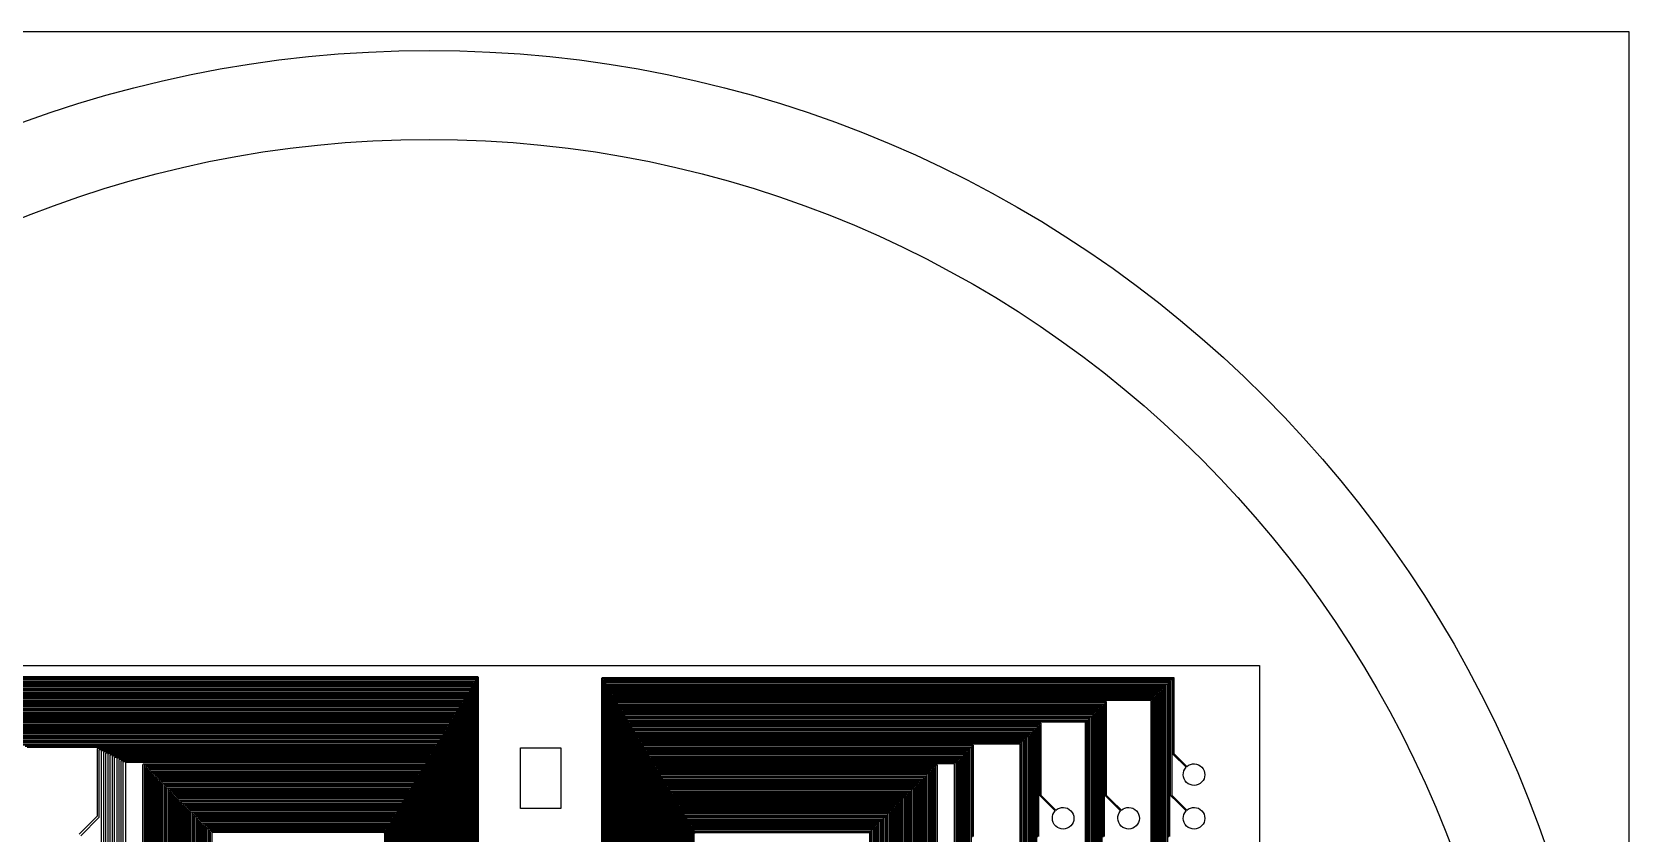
# Model space of a CAD drawing. Header units: millimetres. Extents: x 310868 to 545893, y -64136 to 166944.
# Drawn here: x 347660 to 420868, y 9172 to 45864 of the extents above; entities that cross this region are included whole.
import ezdxf

# ---------------------------------------------------------------- set-up
doc = ezdxf.new("R2010")
doc.units = ezdxf.units.MM

msp = doc.modelspace()

# ---------------------------------------------------------------- linework, layer by layer
for points in [[(310868, 45864), (310868, -64136), (420868, -64136), (420868, 45864)], [(370059, 13076), (371897, 13076), (371897, 10292), (370059, 10292)]]:
    msp.add_lwpolyline(points, close=True)
at = {"color": 244, "true_color": 0x991b1e}
msp.add_lwpolyline([(403930, -35153), (327930, -35153), (327930, 16847), (403930, 16847)], close=True, dxfattribs=at)
for points in [[(332294, 16347), (356698, 16347), (368068, 16347, -0.414214), (368118, 16297), (368118, 5267), (368118, -29833)], [(368088, 5267), (368088, 16247, 0.414214), (368038, 16297), (356698, 16297), (334266, 16297)], [(334266, 16247), (368008, 16247, -0.414214), (368058, 16197), (368058, 5267)], [(368078, -29973, -0.414214), (368028, -29923), (368028, 5267), (368028, 16147, 0.414214), (367978, 16197), (334266, 16197)], [(334266, 16147), (367948, 16147, -0.414214), (367998, 16097), (367998, 5267)], [(373778, -27973), (373778, 16247, -0.414214), (373828, 16297), (389420, 16297), (392727, 16297), (400005, 16297), (400005, 14459), (400005, 12808), (400595, 12218, -39.974984), (400560, 12183), (399955, 12787), (399955, 12808), (399955, 16247), (389420, 16247), (373858, 16247, 0.414214), (373808, 16197), (373808, 10692), (373808, -27973)], [(373838, -27973), (373838, 16147, -0.414214), (373888, 16197), (399905, 16197), (399905, 12808), (399905, 10908), (399951, 10862), (400151, 10662), (400595, 10218, -39.974984), (400560, 10183), (400116, 10627), (399901, 10841), (399855, 10887), (399855, 12808), (399855, 16147), (373918, 16147, 0.414214), (373868, 16097), (373868, -27973)], [(368018, -30033, -0.414214), (367968, -29983), (367968, 5267), (367968, 16047, 0.414214), (367918, 16097), (334266, 16097)], [(334266, 16047), (367888, 16047, -0.414214), (367938, 15997), (367938, 5267), (367938, -30013, 0.414214), (367988, -30063)], [(367908, 5267), (367908, 15947, 0.414214), (367858, 15997), (334266, 15997)], [(334266, 15947), (367828, 15947, -0.414214), (367878, 15897), (367878, 5267)], [(367898, -30153, -0.414214), (367848, -30103), (367848, 5267), (367848, 15847, 0.414214), (367798, 15897), (334266, 15897)], [(367818, 5267), (367818, 15797, 0.414214), (367768, 15847), (334266, 15847)], [(334266, 15797), (367738, 15797, -0.414214), (367788, 15747), (367788, 5267), (367788, -30163, 0.381429), (367838, -30213)], [(334266, 15747), (367708, 15747, -0.414214), (367758, 15697), (367758, 5267)], [(367778, -30273, -0.414214), (367728, -30223), (367728, 5267), (367728, 15647, 0.414214), (367678, 15697), (334266, 15697)], [(334266, 15647), (367648, 15647, -0.414214), (367698, 15597), (367698, 5267)], [(367668, 5267), (367668, 15547, 0.414214), (367618, 15597), (334266, 15597)], [(334266, 15547), (367588, 15547, -0.414214), (367638, 15497), (367638, 5267)], [(367658, -30393, -0.414214), (367608, -30343), (367608, 5267), (367608, 15447, 0.414214), (367558, 15497), (340114, 15497)], [(367578, 5267), (367578, 15397, 0.414214), (367528, 15447), (340114, 15447)], [(340114, 15397), (367498, 15397, -0.414214), (367548, 15347), (367548, 5267), (367548, -30403, 0.414214), (367598, -30453)], [(373898, -27973), (373898, 16047, -0.414214), (373948, 16097), (399805, 16097), (399805, 12808), (399805, 9008)], [(399755, 8987), (399755, 12808), (399755, 16047), (373978, 16047, 0.414214), (373928, 15997), (373928, -27973)], [(373958, -27973), (373958, 15947, -0.414214), (374008, 15997), (399705, 15997), (399705, 12808), (399705, 7108)], [(399655, 7087), (399655, 12808), (399655, 15947), (374038, 15947, 0.414214), (373988, 15897), (373988, -27973)], [(374018, -27973), (374018, 15847, -0.414214), (374068, 15897), (399605, 15897), (399605, 12808), (399605, 5208)], [(399555, 5187), (399555, 12808), (399555, 15847), (374098, 15847, 0.414214), (374048, 15797), (374048, -27973)], [(399505, 3308), (399505, 12808), (399505, 15797), (374128, 15797, 0.414214), (374078, 15747), (374078, -27973)], [(374108, -27973), (374108, 15697, -0.414214), (374158, 15747), (399455, 15747), (399455, 12808), (399455, 3287)], [(374138, -27973), (374138, 15647, -0.414214), (374188, 15697), (399405, 15697), (399405, 12808), (399405, 1408)], [(399355, 1387), (399355, 12808), (399355, 15647), (374218, 15647, 0.414214), (374168, 15597), (374168, -27973)], [(374198, -27973), (374198, 15547, -0.414214), (374248, 15597), (399305, 15597), (399305, 1387)], [(399255, 1387), (399255, 15547), (374278, 15547, 0.414214), (374228, 15497), (374228, -27973)], [(374258, -27973), (374258, 15447, -0.414214), (374308, 15497), (399205, 15497), (399205, 1387)], [(399155, 1387), (399155, 15447), (374338, 15447, 0.414214), (374288, 15397), (374288, -27973)], [(399105, 1387), (399105, 15397), (374368, 15397, 0.414214), (374318, 15347), (374318, -27973)], [(340114, 15347), (367468, 15347, -0.414214), (367518, 15297), (367518, 5267), (367518, -30433, 0.414214), (367568, -30483)], [(367568, -30483), (374328, -30483, 0.414214), (374378, -30433), (374378, -27973), (374378, 15247, -0.414214), (374428, 15297), (399005, 15297), (399005, -6192), (400595, -7782, -39.974984), (400560, -7817), (398955, -6213), (398955, 15247), (374458, 15247, 0.414214), (374408, 15197), (374408, -27973), (374408, -30463, -0.414214), (374358, -30513), (367538, -30513, -0.414214), (367488, -30463), (367488, 5267), (367488, 15247, 0.414214), (367438, 15297), (340114, 15297)], [(340114, 15247), (367408, 15247, -0.414214), (367458, 15197), (367458, 5267)], [(367478, -30573, -0.414214), (367428, -30523), (367428, 5267), (367428, 15147, 0.414214), (367378, 15197), (340114, 15197)], [(340114, 15147), (367348, 15147, -0.414214), (367398, 15097), (367398, 5267)], [(367368, 5267), (367368, 15047, 0.414214), (367318, 15097), (340114, 15097)], [(340114, 15047), (367288, 15047, -0.414214), (367338, 14997), (367338, 5267)], [(367308, 5267), (367308, 14947, 0.414214), (367258, 14997), (340114, 14997)], [(367278, 5267), (367278, 14897, 0.414214), (367228, 14947), (340114, 14947)], [(340114, 14897), (367198, 14897, -0.414214), (367248, 14847), (367248, 5267)], [(367218, 5267), (367218, 14797, 0.414214), (367168, 14847), (340114, 14847)], [(340114, 14797), (367138, 14797, -0.414214), (367188, 14747), (367188, 5267)], [(367158, 5267), (367158, 14697, 0.414214), (367108, 14747), (340114, 14747)], [(340114, 14697), (367078, 14697, -0.414214), (367128, 14647), (367128, 5267)], [(367098, 5267), (367098, 14597, 0.414214), (367048, 14647), (340114, 14647)], [(374348, -27973), (374348, 15297, -0.414214), (374398, 15347), (399055, 15347), (399055, -4313)], [(374438, -27973), (374438, 15147, -0.414214), (374488, 15197), (396905, 15197), (396905, 14899), (396905, 12595), (396905, 10908), (396951, 10862), (397151, 10662), (397595, 10218, -39.974984), (397560, 10183), (397116, 10627), (396901, 10841), (396855, 10887), (396855, 15147), (374518, 15147, 0.414214), (374468, 15097), (374468, -27973)], [(374498, -27973), (374498, 15047, -0.414214), (374548, 15097), (396805, 15097), (396805, 9008)], [(396755, 8987), (396755, 15047), (374578, 15047, 0.414214), (374528, 14997), (374528, -27973)], [(374558, -27973), (374558, 14947, -0.414214), (374608, 14997), (396705, 14997), (396705, 7108)], [(396655, 7087), (396655, 14947), (374638, 14947, 0.414214), (374588, 14897), (374588, -27973)], [(396605, 5208), (396605, 14897), (374668, 14897, 0.414214), (374618, 14847), (374618, -27973)], [(374648, -27973), (374648, 14797, -0.414214), (374698, 14847), (396555, 14847), (396555, 5187)], [(396505, 3308), (396505, 14797), (374728, 14797, 0.414214), (374678, 14747), (374678, -27973)], [(374708, -27973), (374708, 14697, -0.414214), (374758, 14747), (396455, 14747), (396455, 3287)], [(396405, 1408), (396405, 14697), (374788, 14697, 0.414214), (374738, 14647), (374738, -27973)], [(374768, -27973), (374768, 14597, -0.414214), (374818, 14647), (396355, 14647), (396355, 1387)], [(340114, 14597), (367018, 14597, -0.414214), (367068, 14547), (367068, 5267)], [(343992, 14547), (366988, 14547, -0.414214), (367038, 14497), (367038, 5267)], [(367058, -30993, -0.414214), (367008, -30943), (367008, 5267), (367008, 14447, 0.414214), (366958, 14497), (343992, 14497)], [(366978, 5267), (366978, 14397, 0.414214), (366928, 14447), (343992, 14447)], [(343992, 14397), (366898, 14397, -0.414214), (366948, 14347), (366948, 5267), (366948, -31003, 0.414214), (366998, -31053)], [(343992, 14347), (366868, 14347, -0.414214), (366918, 14297), (366918, 5267), (366918, -31033, 0.414214), (366968, -31083), (374928, -31083, 0.414214), (374978, -31033), (374978, -27973), (374978, 14247, -0.414214), (375028, 14297), (396005, 14297), (396005, -6192), (397595, -7782, -39.974984), (397560, -7817), (395955, -6213), (395955, 14247), (375058, 14247, 0.414214), (375008, 14197), (375008, -27973), (375008, -31063, -0.414214), (374958, -31113), (366938, -31113)], [(366938, -31113, -0.414214), (366888, -31063), (366888, 5267), (366888, 14247, 0.414214), (366838, 14297), (343992, 14297)], [(343992, 14247), (366808, 14247, -0.414214), (366858, 14197), (366858, 5267)], [(366878, -31173, -0.414214), (366828, -31123), (366828, 5267), (366828, 14147, 0.414214), (366778, 14197), (343992, 14197)], [(343992, 14147), (366748, 14147, -0.414214), (366798, 14097), (366798, 5267), (366798, -31153, 0.414214), (366848, -31203)], [(366768, 5267), (366768, 14047, 0.414214), (366718, 14097), (343992, 14097)], [(343992, 14047), (366688, 14047, -0.414214), (366738, 13997), (366738, 5267)], [(366758, -31293, -0.414214), (366708, -31243), (366708, 5267), (366708, 13947, 0.414214), (366658, 13997), (343992, 13997)], [(343992, 13947), (366628, 13947, -0.414214), (366678, 13897), (366678, 5267)], [(396305, 1387), (396305, 14597), (374848, 14597, 0.414214), (374798, 14547), (374798, -27973)], [(374828, -27973), (374828, 14497, -0.414214), (374878, 14547), (396255, 14547), (396255, 1387)], [(374858, -27973), (374858, 14447, -0.414214), (374908, 14497), (396205, 14497), (396205, 1387)], [(396155, 1387), (396155, 14447), (374938, 14447, 0.414214), (374888, 14397), (374888, -27973)], [(396105, 1387), (396105, 14397), (374968, 14397, 0.414214), (374918, 14347), (374918, -27973)], [(374948, -27973), (374948, 14297, -0.414214), (374998, 14347), (396055, 14347), (396055, -4313)], [(375038, -27973), (375038, 14147, -0.414214), (375088, 14197), (393905, 14197), (393905, 11579), (393905, 10908), (393951, 10862), (394151, 10662), (394595, 10218, -39.974984), (394560, 10183), (394116, 10627), (393901, 10841), (393855, 10887), (393855, 14147), (375118, 14147, 0.414214), (375068, 14097), (375068, -27973)], [(375098, -27973), (375098, 14047, -0.414214), (375148, 14097), (393805, 14097), (393805, 9008)], [(393755, 8987), (393755, 14047), (375178, 14047, 0.414214), (375128, 13997), (375128, -27973)], [(375158, -27973), (375158, 13947, -0.414214), (375208, 13997), (393705, 13997), (393705, 7108)], [(393655, 7087), (393655, 13947), (375238, 13947, 0.414214), (375188, 13897), (375188, -27973)], [(366648, 5267), (366648, 13847, 0.414214), (366598, 13897), (343992, 13897)], [(343992, 13847), (366568, 13847, -0.414214), (366618, 13797), (366618, 5267)], [(366588, 5267), (366588, 13747, 0.414214), (366538, 13797), (343992, 13797)], [(346194, 13747), (348388, 13747), (366508, 13747, -0.414214), (366558, 13697), (366558, 5267)], [(366528, 5267), (366528, 13647, 0.414214), (366478, 13697), (348388, 13697), (346294, 13697)], [(346344, 13647), (348388, 13647), (366448, 13647, -0.414214), (366498, 13597), (366498, 5267)], [(366518, -31533, -0.414214), (366468, -31483), (366468, 5267), (366468, 13547, 0.414214), (366418, 13597), (348388, 13597), (346444, 13597)], [(346544, 13547), (348388, 13547), (366388, 13547, -0.414214), (366438, 13497), (366438, 5267)], [(366458, -31593, -0.414214), (366408, -31543), (366408, 5267), (366408, 13447, 0.414214), (366358, 13497), (348388, 13497), (346644, 13497)], [(346744, 13447), (348388, 13447), (366328, 13447, -0.414214), (366378, 13397), (366378, 5267)], [(366348, 5267), (366348, 13347, 0.414214), (366298, 13397), (348388, 13397), (346844, 13397)], [(346944, 13347), (348388, 13347), (366268, 13347, -0.414214), (366318, 13297), (366318, 5267), (366318, -31633)], [(366288, 5267), (366288, 13247, 0.414214), (366238, 13297), (348388, 13297), (347044, 13297)], [(347144, 13247), (348388, 13247), (366208, 13247, -0.414214), (366258, 13197), (366258, 5267)], [(366278, -31773, -0.414214), (366228, -31723), (366228, 5267), (366228, 13147, 0.414214), (366178, 13197), (348388, 13197), (347244, 13197)], [(375218, -27973), (375218, 13847, -0.414214), (375268, 13897), (393605, 13897), (393605, 5208)], [(393555, 5187), (393555, 13847), (375298, 13847, 0.414214), (375248, 13797), (375248, -27973)], [(375278, -27973), (375278, 13747, -0.414214), (375328, 13797), (393505, 13797), (393505, 3308)], [(393455, 3287), (393455, 13747), (375358, 13747, 0.414214), (375308, 13697), (375308, -27973)], [(375338, -27973), (375338, 13647, -0.414214), (375388, 13697), (393405, 13697), (393405, 1408)], [(393355, 1387), (393355, 13647), (375418, 13647, 0.414214), (375368, 13597), (375368, -27973)], [(375398, -27973), (375398, 13547, -0.414214), (375448, 13597), (393305, 13597), (393305, 1387)], [(393255, 1387), (393255, 13547), (375478, 13547, 0.414214), (375428, 13497), (375428, -27973)], [(375458, -27973), (375458, 13447, -0.414214), (375508, 13497), (393205, 13497), (393205, 1387)], [(393155, 1387), (393155, 13447), (375538, 13447, 0.414214), (375488, 13397), (375488, -27973)], [(375518, -27973), (375518, 13347, -0.414214), (375568, 13397), (393105, 13397), (393105, 1387)], [(393055, -4313), (393055, 13347), (375598, 13347, 0.414214), (375548, 13297), (375548, -27973)], [(375578, -27973), (375578, 13247, -0.414214), (375628, 13297), (393005, 13297), (393005, -6192)], [(392955, -6213), (392955, 13247), (375658, 13247, 0.414214), (375608, 13197), (375608, -27973)], [(375638, -27973), (375638, 13147, -0.414214), (375688, 13197), (390805, 13197), (390805, 9476), (390805, 9008)], [(347344, 13147), (348388, 13147), (366148, 13147, -0.414214), (366198, 13097), (366198, 5267), (366198, -31753)], [(366168, 5267), (366168, 13047, 0.414214), (366118, 13097), (348388, 13097), (347444, 13097)], [(366138, 5267), (366138, 12997, 0.414214), (366088, 13047), (350694, 13047), (350644, 13047), (350644, 12997), (350644, 12112), (350644, 9943), (349823, 9122)], [(349894, 9051), (350744, 9902), (350744, 12112), (350744, 12997), (350794, 12997), (366058, 12997, -0.414214), (366108, 12947), (366108, 5267)], [(350844, 7493), (350844, 12112), (350844, 12947), (366028, 12947, -0.414214), (366078, 12897), (366078, 5267)], [(366048, 5267), (366048, 12847, 0.414214), (365998, 12897), (350944, 12897), (350944, 12112), (350944, 7539)], [(351044, 5043), (351044, 12112), (351044, 12847), (365968, 12847, -0.414214), (366018, 12797), (366018, 5267)], [(365988, 5267), (365988, 12747, 0.414214), (365938, 12797), (351144, 12797), (351144, 12112), (351144, 5002)], [(351244, 2593), (351244, 12112), (351244, 12747), (365908, 12747, -0.414214), (365958, 12697), (365958, 5267)], [(365928, 5267), (365928, 12647, 0.414214), (365878, 12697), (351344, 12697), (351344, 12161), (351344, 12112), (351344, 2552)], [(351444, 143), (351444, 12112), (351444, 12647), (365848, 12647, -0.414214), (365898, 12597), (365898, 5267)], [(365868, 5267), (365868, 12547, 0.414214), (365818, 12597), (351544, 12597), (351544, 12112), (351544, 102)], [(365838, 5267), (365838, 12497, 0.414214), (365788, 12547), (351644, 12547), (351644, 12112), (351644, -2307)], [(351744, -2348), (351744, 12112), (351744, 12497), (365758, 12497, -0.414214), (365808, 12447), (365808, 5267)], [(351844, -4757), (351844, 12112), (351844, 12447), (365728, 12447, -0.414214), (365778, 12397), (365778, 5267)], [(390755, 8987), (390755, 13147), (375718, 13147, 0.414214), (375668, 13097), (375668, -27973)], [(375698, -27973), (375698, 13047, -0.414214), (375748, 13097), (390705, 13097), (390705, 7108)], [(390655, 7087), (390655, 13047), (375778, 13047, 0.414214), (375728, 12997), (375728, -27973)], [(390605, 5208), (390605, 12997), (375808, 12997, 0.414214), (375758, 12947), (375758, -27973)], [(375788, -27973), (375788, 12897, -0.414214), (375838, 12947), (390555, 12947), (390555, 5187)], [(375818, -27973), (375818, 12847, -0.414214), (375868, 12897), (390505, 12897), (390505, 3308)], [(390455, 3287), (390455, 12847), (375898, 12847, 0.414214), (375848, 12797), (375848, -27973)], [(375878, -27973), (375878, 12747, -0.414214), (375928, 12797), (390405, 12797), (390405, 1408)], [(390355, 1387), (390355, 12747), (375958, 12747, 0.414214), (375908, 12697), (375908, -27973)], [(375938, -27973), (375938, 12647, -0.414214), (375988, 12697), (390305, 12697), (390305, 1387)], [(390255, 1387), (390255, 12647), (376018, 12647, 0.414214), (375968, 12597), (375968, -27973)], [(375998, -27973), (375998, 12547, -0.414214), (376048, 12597), (390205, 12597), (390205, 1387)], [(390155, 1387), (390155, 12547), (376078, 12547, 0.414214), (376028, 12497), (376028, -27973)], [(390105, 1387), (390105, 12497), (376108, 12497, 0.414214), (376058, 12447), (376058, -27973)], [(376088, -27973), (376088, 12397, -0.414214), (376138, 12447), (390055, 12447), (390055, -4313)], [(365748, 5267), (365748, 12347, 0.414214), (365698, 12397), (351944, 12397), (351944, 12168), (351944, 12112), (351944, -4798)], [(352748, 3810), (352748, 12016), (352748, 12297, -0.414214), (352798, 12347), (353741, 12347), (365668, 12347, -0.414214), (365718, 12297), (365718, 5267)], [(365688, 5267), (365688, 12247, 0.414214), (365638, 12297), (352848, 12297, 0.414214), (352798, 12247), (352798, -30703, -0.414214)], [(352848, -30753), (352848, 12197, -0.414214), (352898, 12247), (365608, 12247, -0.414214), (365658, 12197), (365658, 5267)], [(365628, 5267), (365628, 12147, 0.414214), (365578, 12197), (352948, 12197, 0.414214), (352898, 12147), (352898, -30803, -0.414214)], [(365598, 5267), (365598, 12097, 0.414214), (365548, 12147), (352998, 12147, 0.414214), (352948, 12097), (352948, -30853, -0.414214)], [(352998, -30903), (352998, 12047, -0.414214), (353048, 12097), (365518, 12097, -0.414214), (365568, 12047), (365568, 5267)], [(365538, 5267), (365538, 11997, 0.414214), (365488, 12047), (353098, 12047, 0.414214), (353048, 11997), (353048, -30953, -0.414214)], [(353098, -31003), (353098, 11947, -0.414214), (353148, 11997), (365458, 11997, -0.414214), (365508, 11947), (365508, 5267)], [(353148, -31053), (353148, 11897, -0.414214), (353198, 11947), (365428, 11947, -0.414214), (365478, 11897), (365478, 5267)], [(365448, 5267), (365448, 11847, 0.414214), (365398, 11897), (353248, 11897, 0.414214), (353198, 11847), (353198, -31103, -0.414214)], [(353248, -31153), (353248, 11797, -0.414214), (353298, 11847), (365368, 11847, -0.414214), (365418, 11797), (365418, 5267)], [(365388, 5267), (365388, 11747, 0.414214), (365338, 11797), (353348, 11797, 0.414214), (353298, 11747), (353298, -31203, -0.414214)], [(365358, 5267), (365358, 11697, 0.414214), (365308, 11747), (353398, 11747, 0.414214), (353348, 11697), (353348, -31253, -0.414214)], [(376118, -27973), (376118, 12347, -0.414214), (376168, 12397), (390005, 12397), (390005, -6192)], [(389955, -6213), (389955, 12347), (376198, 12347, 0.414214), (376148, 12297), (376148, -27973)], [(376178, -27973), (376178, 12247, -0.414214), (376228, 12297), (389149, 12297), (389149, 9698), (389149, -30603)], [(389099, -30703), (389099, 12247), (376258, 12247, 0.414214), (376208, 12197), (376208, -27973)], [(376238, -27973), (376238, 12147, -0.414214), (376288, 12197), (389049, 12197), (389049, -30753)], [(388999, -30803), (388999, 12147), (376318, 12147, 0.414214), (376268, 12097), (376268, -27973)], [(388949, -30853), (388949, 12097), (376348, 12097, 0.414214), (376298, 12047), (376298, -27973)], [(376328, -27973), (376328, 11997, -0.414214), (376378, 12047), (388899, 12047), (388899, -30903)], [(388849, -30953), (388849, 11997), (376408, 11997, 0.414214), (376358, 11947), (376358, -27973)], [(376388, -27973), (376388, 11897, -0.414214), (376438, 11947), (388799, 11947), (388799, -31003)], [(376418, -27973), (376418, 11847, -0.414214), (376468, 11897), (388749, 11897), (388749, -31053)], [(388699, -31103), (388699, 11847), (376498, 11847, 0.414214), (376448, 11797), (376448, -27973)], [(376478, -27973), (376478, 11747, -0.414214), (376528, 11797), (388649, 11797), (388649, -31153)], [(388599, -31203), (388599, 11747), (376558, 11747, 0.414214), (376508, 11697), (376508, -27973)], [(365078, -32973, -0.414214), (365028, -32923), (365028, 5267), (365028, 11147, 0.414214), (364978, 11197), (353948, 11197, 0.414214), (353898, 11147), (353898, -31803, -0.414214), (353848, -31853), (346544, -31853)], [(365138, -32913, -0.414214), (365088, -32863), (365088, 5267), (365088, 11247, 0.414214), (365038, 11297), (353848, 11297, 0.414214), (353798, 11247), (353798, -31703, -0.414214), (353748, -31753), (346744, -31753)], [(365198, -32853, -0.414214), (365148, -32803), (365148, 5267), (365148, 11347, 0.414214), (365098, 11397), (353748, 11397, 0.414214), (353698, 11347), (353698, -31603, -0.414214), (353648, -31653), (346944, -31653)], [(365258, -32793, -0.414214), (365208, -32743), (365208, 5267), (365208, 11447, 0.414214), (365158, 11497), (353648, 11497, 0.414214), (353598, 11447), (353598, -31503, -0.414214), (353548, -31553), (347144, -31553)], [(347444, -31403), (353398, -31403, 0.414214), (353448, -31353), (353448, 11597, -0.414214), (353498, 11647), (365248, 11647, -0.414214), (365298, 11597), (365298, 5267), (365298, -32653, 0.414214), (365348, -32703)], [(353398, -31303), (353398, 11647, -0.414214), (353448, 11697), (365278, 11697, -0.414214), (365328, 11647), (365328, 5267)], [(365268, 5267), (365268, 11547, 0.414214), (365218, 11597), (353548, 11597, 0.414214), (353498, 11547), (353498, -31403, -0.414214)], [(353548, -31453), (353548, 11497, -0.414214), (353598, 11547), (365188, 11547, -0.414214), (365238, 11497), (365238, 5267)], [(353648, -31553), (353648, 11397, -0.414214), (353698, 11447), (365128, 11447, -0.414214), (365178, 11397), (365178, 5267)], [(353748, -31653), (353748, 11297, -0.414214), (353798, 11347), (365068, 11347, -0.414214), (365118, 11297), (365118, 5267)], [(353848, -31753), (353848, 11197, -0.414214), (353898, 11247), (365008, 11247, -0.414214), (365058, 11197), (365058, 5267)], [(353948, -31853), (353948, 11097, -0.414214), (353998, 11147), (364948, 11147, -0.414214), (364998, 11097), (364998, 5267)], [(364968, 5267), (364968, 11047, 0.414214), (364918, 11097), (354048, 11097, 0.414214), (353998, 11047), (353998, -31903, -0.414214)], [(364938, 5267), (364938, 10997, 0.414214), (364888, 11047), (354098, 11047, 0.414214), (354048, 10997), (354048, -31953, -0.414214)], [(354098, -32003), (354098, 10947, -0.414214), (354148, 10997), (364858, 10997, -0.414214), (364908, 10947), (364908, 5267)], [(388549, -31253), (388549, 11697), (376588, 11697, 0.414214), (376538, 11647), (376538, -27973)], [(376568, -27973), (376568, 11597, -0.414214), (376618, 11647), (388499, 11647), (388499, -31303)], [(376598, -27973), (376598, 11547, -0.414214), (376648, 11597), (388449, 11597), (388449, -31353)], [(388399, -31403), (388399, 11547), (376678, 11547, 0.414214), (376628, 11497), (376628, -27973)], [(376658, -27973), (376658, 11447, -0.414214), (376708, 11497), (388349, 11497), (388349, -31453)], [(388299, -31503), (388299, 11447), (376738, 11447, 0.414214), (376688, 11397), (376688, -27973)], [(376718, -27973), (376718, 11347, -0.414214), (376768, 11397), (388249, 11397), (388249, -31553)], [(388199, -31603), (388199, 11347), (376798, 11347, 0.414214), (376748, 11297), (376748, -27973)], [(376778, -27973), (376778, 11247, -0.414214), (376828, 11297), (388149, 11297), (388149, -31653)], [(388099, -31703), (388099, 11247), (376858, 11247, 0.414214), (376808, 11197), (376808, -27973)], [(376838, -27973), (376838, 11147, -0.414214), (376888, 11197), (388049, 11197), (388049, -31753)], [(387999, -31803), (387999, 11147), (376918, 11147, 0.414214), (376868, 11097), (376868, -27973)], [(376898, -27973), (376898, 11047, -0.414214), (376948, 11097), (387949, 11097), (387949, -31853)], [(387899, -31903), (387899, 11047), (376978, 11047, 0.414214), (376928, 10997), (376928, -27973)], [(387849, -31953), (387849, 10997), (377008, 10997, 0.414214), (376958, 10947), (376958, -27973)], [(341944, -32603), (354598, -32603, 0.414214), (354648, -32553), (354648, 10397, -0.414214), (354698, 10447), (364528, 10447, -0.414214), (364578, 10397), (364578, 5267), (364578, -33373, 0.414214), (364628, -33423)], [(364658, -33393, -0.414214), (364608, -33343), (364608, 5267), (364608, 10447, 0.414214), (364558, 10497), (354648, 10497, 0.414214), (354598, 10447), (354598, -32503, -0.414214), (354548, -32553), (342044, -32553)], [(342744, -32203), (354198, -32203, 0.414214), (354248, -32153), (354248, 10797, -0.414214), (354298, 10847), (364768, 10847, -0.414214), (364818, 10797), (364818, 5267), (364818, -33133)], [(364898, -33153, -0.414214), (364848, -33103), (364848, 5267), (364848, 10847, 0.414214), (364798, 10897), (354248, 10897, 0.414214), (354198, 10847), (354198, -32103, -0.414214), (354148, -32153), (342844, -32153)], [(354148, -32053), (354148, 10897, -0.414214), (354198, 10947), (364828, 10947, -0.414214), (364878, 10897), (364878, 5267)], [(364788, 5267), (364788, 10747, 0.414214), (364738, 10797), (354348, 10797, 0.414214), (354298, 10747), (354298, -32203, -0.414214)], [(364758, 5267), (364758, 10697, 0.414214), (364708, 10747), (354398, 10747, 0.414214), (354348, 10697), (354348, -32253, -0.414214)], [(354398, -32303), (354398, 10647, -0.414214), (354448, 10697), (364678, 10697, -0.414214), (364728, 10647), (364728, 5267)], [(354448, -32353), (354448, 10597, -0.414214), (354498, 10647), (364648, 10647, -0.414214), (364698, 10597), (364698, 5267)], [(364668, 5267), (364668, 10547, 0.414214), (364618, 10597), (354548, 10597, 0.414214), (354498, 10547), (354498, -32403, -0.414214)], [(354548, -32453), (354548, 10497, -0.414214), (354598, 10547), (364588, 10547, -0.414214), (364638, 10497), (364638, 5267)], [(364548, 5267), (364548, 10347, 0.414214), (364498, 10397), (354748, 10397, 0.414214), (354698, 10347), (354698, -32603, -0.414214)], [(364518, 5267), (364518, 10297, 0.414214), (364468, 10347), (354798, 10347, 0.414214), (354748, 10297), (354748, -32653, -0.414214)], [(354798, -32703), (354798, 10247, -0.414214), (354848, 10297), (364438, 10297, -0.414214), (364488, 10247), (364488, 5267)], [(376988, -27973), (376988, 10897, -0.414214), (377038, 10947), (387799, 10947), (387799, -32003)], [(377018, -27973), (377018, 10847, -0.414214), (377068, 10897), (387749, 10897), (387749, -32053)], [(387699, -32103), (387699, 10847), (377098, 10847, 0.414214), (377048, 10797), (377048, -27973)], [(377078, -27973), (377078, 10747, -0.414214), (377128, 10797), (387649, 10797), (387649, -32153)], [(387599, -32203), (387599, 10747), (377158, 10747, 0.414214), (377108, 10697), (377108, -27973)], [(387549, -32253), (387549, 10697), (377188, 10697, 0.414214), (377138, 10647), (377138, -27973)], [(377168, -27973), (377168, 10597, -0.414214), (377218, 10647), (387499, 10647), (387499, -32303)], [(377198, -27973), (377198, 10547, -0.414214), (377248, 10597), (387449, 10597), (387449, -32353)], [(387399, -32403), (387399, 10547), (377278, 10547, 0.414214), (377228, 10497), (377228, -27973)], [(377258, -27973), (377258, 10447, -0.414214), (377308, 10497), (387349, 10497), (387349, -32453)], [(387299, -32503), (387299, 10447), (377338, 10447, 0.414214), (377288, 10397), (377288, -27973)], [(377318, -27973), (377318, 10347), (377318, 10347, -0.414214), (377368, 10397), (387249, 10397), (387249, -32553)], [(387199, -32603), (387199, 10347), (377398, 10347, 0.414214), (377348, 10297), (377348, -27973)], [(387149, -32653), (387149, 10297), (377428, 10297, 0.414214), (377378, 10247), (377378, -27973)], [(338729, -33403), (355398, -33403, 0.414214), (355448, -33353), (355448, 9597, -0.414214), (355498, 9647), (364048, 9647, -0.414214), (364098, 9597), (364098, 5267), (364098, -33853)], [(364478, -33573, -0.414214), (364428, -33523), (364428, 5267), (364428, 10147, 0.414214), (364378, 10197), (354948, 10197, 0.414214), (354898, 10147), (354898, -32803, -0.414214), (354848, -32853), (341645, -32853)], [(354848, -32753), (354848, 10197, -0.414214), (354898, 10247), (364408, 10247, -0.414214), (364458, 10197), (364458, 5267)], [(354948, -32853), (354948, 10097, -0.414214), (354998, 10147), (364348, 10147, -0.414214), (364398, 10097), (364398, 5267)], [(364368, 5267), (364368, 10047, 0.414214), (364318, 10097), (355048, 10097, 0.414214), (354998, 10047), (354998, -32903, -0.414214)], [(355048, -32953), (355048, 9997, -0.414214), (355098, 10047), (364288, 10047, -0.414214), (364338, 9997), (364338, 5267)], [(364308, 5267), (364308, 9947, 0.414214), (364258, 9997), (355148, 9997, 0.414214), (355098, 9947), (355098, -33003, -0.414214)], [(355148, -33053), (355148, 9897, -0.414214), (355198, 9947), (364228, 9947, -0.414214), (364278, 9897), (364278, 5267)], [(364248, 5267), (364248, 9847, 0.414214), (364198, 9897), (355248, 9897, 0.414214), (355198, 9847), (355198, -33103, -0.414214)], [(355248, -33153), (355248, 9797, -0.414214), (355298, 9847), (364168, 9847, -0.414214), (364218, 9797), (364218, 5267)], [(364188, 5267), (364188, 9747, 0.414214), (364138, 9797), (355348, 9797, 0.414214), (355298, 9747), (355298, -33203, -0.414214)], [(355348, -33253), (355348, 9697, -0.414214), (355398, 9747), (364108, 9747, -0.414214), (364158, 9697), (364158, 5267)], [(364128, 5267), (364128, 9647, 0.414214), (364078, 9697), (355448, 9697, 0.414214), (355398, 9647), (355398, -33303, -0.414214)], [(364068, 5267), (364068, 9547, 0.414214), (364018, 9597), (355548, 9597, 0.414214), (355498, 9547), (355498, -33403, -0.414214)], [(355548, -33453), (355548, 9497, -0.414214), (355598, 9547), (363988, 9547, -0.414214), (364038, 9497), (364038, 5267)], [(377408, -27973), (377408, 10197, -0.414214), (377458, 10247), (387099, 10247), (387099, -32703)], [(377438, -27973), (377438, 10147, -0.414214), (377488, 10197), (387049, 10197), (387049, -32753)], [(386999, -32803), (386999, 10147), (377518, 10147, 0.414214), (377468, 10097), (377468, -27973)], [(377498, -27973), (377498, 10047, -0.414214), (377548, 10097), (386949, 10097), (386949, -32853)], [(386899, -32903), (386899, 10047), (377578, 10047, 0.414214), (377528, 9997), (377528, -27973)], [(377558, -27973), (377558, 9947, -0.414214), (377608, 9997), (386849, 9997), (386849, -32953)], [(386799, -33003), (386799, 9947), (377638, 9947, 0.414214), (377588, 9897), (377588, -27973)], [(377618, -27973), (377618, 9847, -0.414214), (377668, 9897), (386749, 9897), (386749, -33053)], [(386699, -33103), (386699, 9847), (377698, 9847, 0.414214), (377648, 9797), (377648, -27973)], [(377678, -27973), (377678, 9747, -0.414214), (377728, 9797), (386649, 9797), (386649, -33153)], [(386599, -33203), (386599, 9747), (377758, 9747, 0.414214), (377708, 9697), (377708, -27973)], [(377738, -27973), (377738, 9647, -0.414214), (377788, 9697), (386549, 9697), (386549, -33253)], [(386499, -33303), (386499, 9647), (377818, 9647, 0.414214), (377768, 9597), (377768, -27973)], [(377798, -27973), (377798, 9547, -0.414214), (377848, 9597), (386449, 9597), (386449, -33353)], [(386399, -33403), (386399, 9547), (377878, 9547, 0.414214), (377828, 9497), (377828, -27973)], [(363878, -34173, -0.414214), (363828, -34123), (363828, 5267), (363828, 9147, 0.414214), (363778, 9197), (355948, 9197, 0.414214), (355898, 9147), (355898, -33803, -0.414214), (355848, -33853), (333844, -33853)], [(364058, -33993, -0.414214), (364008, -33943), (364008, 5267), (364008, 9447, 0.414214), (363958, 9497), (355648, 9497, 0.414214), (355598, 9447), (355598, -33503, -0.414214), (355548, -33553), (338729, -33553)], [(338729, -33653), (355648, -33653, 0.414214), (355698, -33603), (355698, 9347, -0.414214), (355748, 9397), (363898, 9397, -0.414214), (363948, 9347), (363948, 5267), (363948, -34003, 0.414214), (363998, -34053)], [(363978, 5267), (363978, 9397, 0.414214), (363928, 9447), (355698, 9447, 0.414214), (355648, 9397), (355648, -33553, -0.414214)], [(363918, 5267), (363918, 9297, 0.414214), (363868, 9347), (355798, 9347, 0.414214), (355748, 9297), (355748, -33653, -0.414214)], [(355798, -33703), (355798, 9247, -0.414214), (355848, 9297), (363838, 9297, -0.414214), (363888, 9247), (363888, 5267)], [(355848, -33753), (355848, 9197, -0.414214), (355898, 9247), (363808, 9247, -0.414214), (363858, 9197), (363858, 5267)], [(377858, -27973), (377858, 9447, -0.414214), (377908, 9497), (386349, 9497), (386349, -33453)], [(386299, -33503), (386299, 9447), (377938, 9447, 0.414214), (377888, 9397), (377888, -27973)], [(386249, -33553), (386249, 9397), (377968, 9397, 0.414214), (377918, 9347), (377918, -27973)], [(377948, -27973), (377948, 9297, -0.414214), (377998, 9347), (386199, 9347), (386199, -33603)], [(386149, -33653), (386149, 9297), (378028, 9297, 0.414214), (377978, 9247), (377978, -27973)], [(378008, -27973), (378008, 9197, -0.414214), (378058, 9247), (386099, 9247), (386099, -33703)], [(378038, 9147, -0.414214), (378088, 9197), (386049, 9197), (386049, -33753)]]:
    msp.add_lwpolyline(points, format="xyb", dxfattribs=at)
at = {"color": 32, "true_color": 0xcd6928}
for radius in [54152, 50080, 50080, 50080]:
    msp.add_circle((365868, -9136), radius, dxfattribs=at)

doc.saveas('drawing.dxf')
